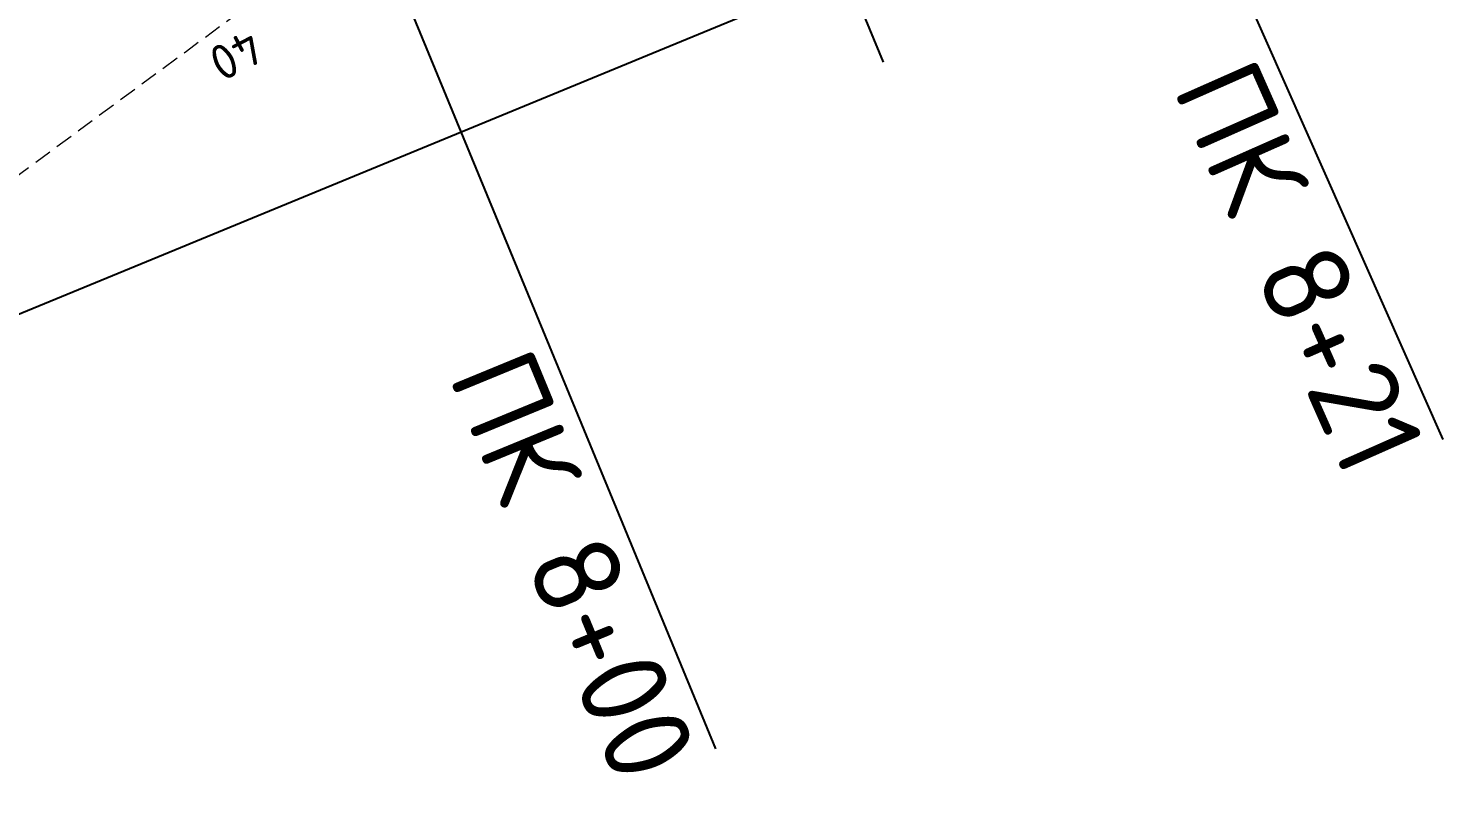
# Model space of a CAD drawing. Header units: metres. Extents: x 3746 to 7161, y 2134 to 3394.
# Drawn here: x 4588.63 to 4628.86, y 2476.02 to 2498.06 of the extents above; entities that cross this region are included whole.
import ezdxf

# ---------------------------------------------------------------- set-up
doc = ezdxf.new("R2010")
doc.units = ezdxf.units.M
doc.linetypes.add('DASHED', pattern=[0.75, 0.5, -0.25])
for name, color, linetype in [('C-ROAD-TEXT', 11, 'Continuous'), ('C-TOPO-MINR', 8, 'Continuous'), ('C-TOPO-MINR-N', 7, 'Continuous'), ('дорога', 7, 'Continuous'), ('Трасса_Броварський проспект_2-C-ROAD-TEXT', 11, 'Continuous')]:
    doc.layers.add(name, color=color, linetype=linetype)
doc.styles.add('СПДС', font='isocpeur.ttf')

msp = doc.modelspace()

# ---------------------------------------------------------------- linework, layer by layer
at = {"layer": 'C-ROAD-TEXT', "color": 11, "linetype": 'Continuous', "lineweight": -3}
msp.add_line((4601.504, 2524.832), (4612.936, 2497.095), dxfattribs=at)
at = {"layer": 'C-TOPO-MINR-N', "color": 7, "linetype": 'DASHED', "lineweight": 5, "elevation": 101.4, "flags": 128}
msp.add_lwpolyline([(4621.158, 2503.735), (4621.145, 2503.765), (4616.298, 2514.706), (4615.405, 2514.01), (4615.231, 2513.875), (4611.16, 2510.763), (4609.789, 2509.714), (4608.763, 2508.93), (4608.216, 2508.547), (4605.733, 2506.713), (4601.415, 2503.526), (4599.874, 2502.389), (4598.386, 2501.29), (4595.279, 2498.997), (4593.122, 2497.405), (4586.695, 2492.661), (4584.829, 2491.283), (4584.304, 2490.895), (4581.8, 2489.047), (4581.234, 2488.63), (4576.536, 2485.162), (4576.492, 2485.129), (4576.244, 2484.946)], dxfattribs=at)
at = {"layer": 'дорога'}
msp.add_lwpolyline([(4431.989, 2423.38), (4510.866, 2457.999), (4612.202, 2499.767), (4621.159, 2503.735)], dxfattribs=at)
at = {"layer": 'Трасса_Броварський проспект_2-C-ROAD-TEXT', "color": 1, "linetype": 'Continuous', "lineweight": -3}
for p, q in [((4610.628, 2527.507), (4628.855, 2486.363)), ((4591.021, 2519.159), (4608.169, 2477.554))]:
    msp.add_line(p, q, dxfattribs=at)

# ---------------------------------------------------------------- texts
at = {"layer": 'Трасса_Броварський проспект_2-C-ROAD-TEXT', "color": 1, "linetype": 'Continuous', "lineweight": -3, "char_height": 2.5, "attachment_point": 3, "style": 'СПДС'}
for s, insert, rotation in [('ПК{\\fISOCPEUR|b0|i0|c204|p34; }8+21', (4628.398, 2486.161), 293.8938), ('ПК{\\fISOCPEUR|b0|i0|c204|p34; }8+00', (4607.707, 2477.363), 292.4)]:
    msp.add_mtext(s, dxfattribs=dict(at, insert=insert, rotation=rotation))

# ---------------------------------------------------------------- next in the draw order: texts
at = {"layer": 'C-TOPO-MINR', "color": 7, "linetype": 'Continuous', "lineweight": -3, "insert": (4594.534, 2497.298, 101.4), "char_height": 1, "width": 1.313, "attachment_point": 5, "rotation": 207.4329, "style": 'СПДС', "bg_fill": 3, "box_fill_scale": 1, "bg_fill_color": 256, "bg_fill_true_color": 13158600, "bg_fill_transparency": 0}
msp.add_mtext('40', dxfattribs=at)

doc.saveas('drawing.dxf')
